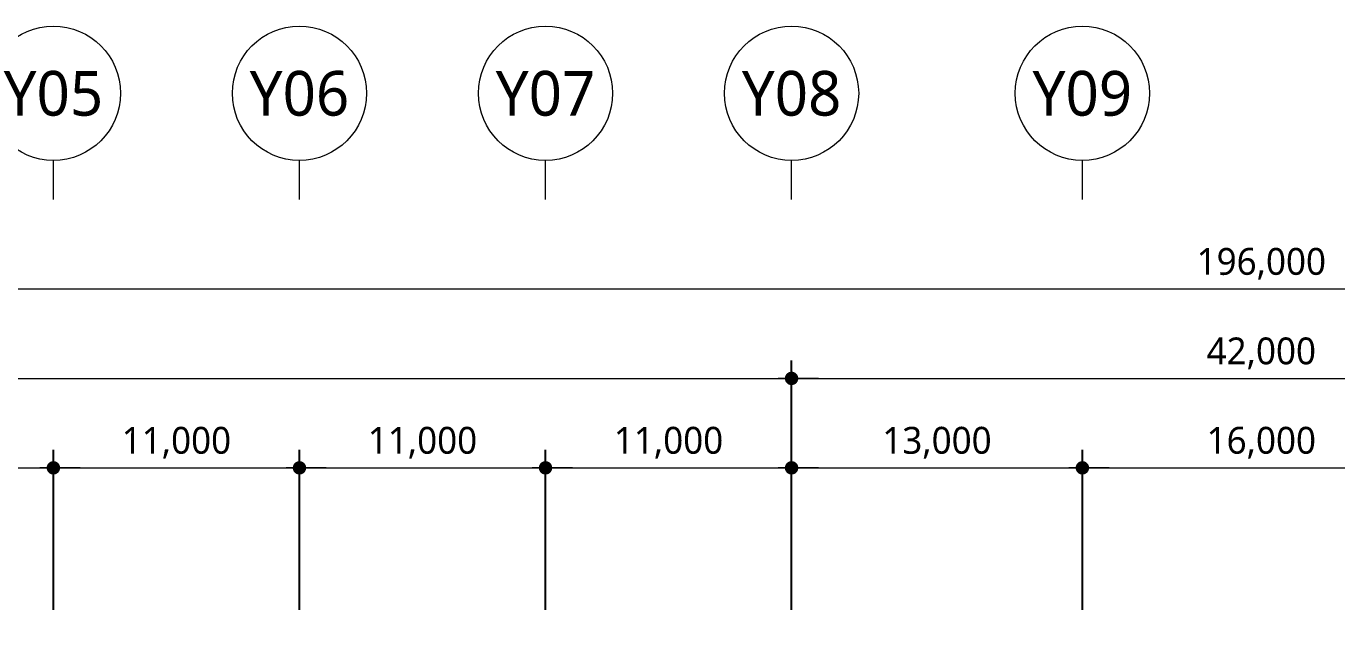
# Model space of a CAD drawing. Header units: millimetres. Extents: x 0 to 420000, y 0 to 297000.
# Drawn here: x 154798 to 213387, y 117000 to 143500 of the extents above; entities that cross this region are included whole.
import ezdxf
from ezdxf.enums import TextEntityAlignment as Align

# ---------------------------------------------------------------- set-up
doc = ezdxf.new("R2010")
doc.units = ezdxf.units.MM
doc.layers.get('Defpoints').update_dxf_attribs({"color": 140})
doc.layers.add('A-XXXX-NPLT', color=144, linetype='Continuous', lineweight=15, plot=False)
doc.styles.add('HY울릉도L', font='')
doc.styles.add('맑은고딕', font='')
doc.styles.get('HY울릉도L').set_extended_font_data('HYwulM')
doc.styles.get('맑은고딕').set_extended_font_data('Malgun Gothic')
doc.dimstyles.new('CDIM', dxfattribs={"dimtxt": 3, "dimasz": 1.5, "dimexe": 2, "dimexo": 1, "dimgap": 1, "dimtad": 1, "dimdec": 0, "dimrnd": 0.5, "dimzin": 0, "dimdsep": 32, "dimlunit": 6, "dimtxsty": 'HY울릉도L', "dimblk1": '_CIDOT', "dimblk2": '_CIDOT', "dimsah": 1, "dimcen": 5.5, "dimclrd": 2, "dimclre": 2, "dimclrt": 7, "dimadec": 0, "dimazin": 0, "dimtfac": 1, "dimtdec": 0, "dimtix": 1, "dimtmove": 2, "dimatfit": 1, "dimldrblk": '_CIDOT', "dimfxl": 1, "dimtolj": 1, "dimtzin": 0, "dimlwd": -1, "dimarcsym": 0})

# ---------------------------------------------------------------- blocks, each defined once
blk = doc.blocks.new('_CIDOT')
at = {"color": 0, "linetype": 'ByBlock'}
blk.add_line((2, 0), (-1, 0), dxfattribs=at)
at = {"color": 0, "linetype": 'ByBlock', "const_width": 0.5}
blk.add_lwpolyline([(-0.25, 0, 1), (0.25, 0, 1)], format="xyb", close=True, dxfattribs=at)
blk = doc.blocks.new('*D105')
at = {"layer": 'A-XXXX-NPLT', "lineweight": -2, "transparency": 16777216}
for p, q in [((145013, 117400), (145013, 124550)), ((156013, 117400), (156013, 124550))]:
    blk.add_line(p, q, dxfattribs=at)
at = {"layer": 'A-XXXX-NPLT', "transparency": 16777216}
blk.add_line((145613, 123750), (155413, 123750), dxfattribs=at)
at = {"layer": 'Defpoints', "color": 0, "transparency": 16777216}
for p in [(156013, 123750), (145013, 117000), (156013, 117000)]:
    blk.add_point(p, dxfattribs=at)
at = {"layer": 'A-XXXX-NPLT', "transparency": 16777216, "xscale": 600, "yscale": 600, "zscale": 600, "rotation": 180}
blk.add_blockref('_CIDOT', (145013, 123750), dxfattribs=at)
at = {"layer": 'A-XXXX-NPLT', "transparency": 16777216, "xscale": 600, "yscale": 600, "zscale": 600}
blk.add_blockref('_CIDOT', (156013, 123750), dxfattribs=at)
at = {"layer": 'A-XXXX-NPLT', "color": 3, "transparency": 16777216, "insert": (150513, 124874), "char_height": 1200, "attachment_point": 5, "style": '맑은고딕'}
blk.add_mtext('\\A1;11,000', dxfattribs=at)
blk = doc.blocks.new('*D106')
at = {"layer": 'A-XXXX-NPLT', "lineweight": -2, "transparency": 16777216}
for p, q in [((156013, 117400), (156013, 124550)), ((167013, 117400), (167013, 124550))]:
    blk.add_line(p, q, dxfattribs=at)
at = {"layer": 'A-XXXX-NPLT', "transparency": 16777216}
blk.add_line((156613, 123750), (166413, 123750), dxfattribs=at)
at = {"layer": 'Defpoints', "color": 0, "transparency": 16777216}
for p in [(167013, 123750), (156013, 117000), (167013, 117000)]:
    blk.add_point(p, dxfattribs=at)
at = {"layer": 'A-XXXX-NPLT', "transparency": 16777216, "xscale": 600, "yscale": 600, "zscale": 600, "rotation": 180}
blk.add_blockref('_CIDOT', (156013, 123750), dxfattribs=at)
at = {"layer": 'A-XXXX-NPLT', "transparency": 16777216, "xscale": 600, "yscale": 600, "zscale": 600}
blk.add_blockref('_CIDOT', (167013, 123750), dxfattribs=at)
at = {"layer": 'A-XXXX-NPLT', "color": 3, "transparency": 16777216, "insert": (161513, 124874), "char_height": 1200, "attachment_point": 5, "style": '맑은고딕'}
blk.add_mtext('\\A1;11,000', dxfattribs=at)
blk = doc.blocks.new('*D107')
at = {"layer": 'A-XXXX-NPLT', "lineweight": -2, "transparency": 16777216}
for p, q in [((167013, 117400), (167013, 124550)), ((178013, 117400), (178013, 124550))]:
    blk.add_line(p, q, dxfattribs=at)
at = {"layer": 'A-XXXX-NPLT', "transparency": 16777216}
blk.add_line((167613, 123750), (177413, 123750), dxfattribs=at)
at = {"layer": 'Defpoints', "color": 0, "transparency": 16777216}
for p in [(178013, 123750), (167013, 117000), (178013, 117000)]:
    blk.add_point(p, dxfattribs=at)
at = {"layer": 'A-XXXX-NPLT', "transparency": 16777216, "xscale": 600, "yscale": 600, "zscale": 600, "rotation": 180}
blk.add_blockref('_CIDOT', (167013, 123750), dxfattribs=at)
at = {"layer": 'A-XXXX-NPLT', "transparency": 16777216, "xscale": 600, "yscale": 600, "zscale": 600}
blk.add_blockref('_CIDOT', (178013, 123750), dxfattribs=at)
at = {"layer": 'A-XXXX-NPLT', "color": 3, "transparency": 16777216, "insert": (172513, 124874), "char_height": 1200, "attachment_point": 5, "style": '맑은고딕'}
blk.add_mtext('\\A1;11,000', dxfattribs=at)
blk = doc.blocks.new('*D108')
at = {"layer": 'A-XXXX-NPLT', "lineweight": -2, "transparency": 16777216}
for p, q in [((178013, 117400), (178013, 124550)), ((189013, 117400), (189013, 124550))]:
    blk.add_line(p, q, dxfattribs=at)
at = {"layer": 'A-XXXX-NPLT', "transparency": 16777216}
blk.add_line((178613, 123750), (188413, 123750), dxfattribs=at)
at = {"layer": 'Defpoints', "color": 0, "transparency": 16777216}
for p in [(189013, 123750), (178013, 117000), (189013, 117000)]:
    blk.add_point(p, dxfattribs=at)
at = {"layer": 'A-XXXX-NPLT', "transparency": 16777216, "xscale": 600, "yscale": 600, "zscale": 600, "rotation": 180}
blk.add_blockref('_CIDOT', (178013, 123750), dxfattribs=at)
at = {"layer": 'A-XXXX-NPLT', "transparency": 16777216, "xscale": 600, "yscale": 600, "zscale": 600}
blk.add_blockref('_CIDOT', (189013, 123750), dxfattribs=at)
at = {"layer": 'A-XXXX-NPLT', "color": 3, "transparency": 16777216, "insert": (183513, 124874), "char_height": 1200, "attachment_point": 5, "style": '맑은고딕'}
blk.add_mtext('\\A1;11,000', dxfattribs=at)
blk = doc.blocks.new('*D109')
at = {"layer": 'A-XXXX-NPLT', "lineweight": -2, "transparency": 16777216}
for p, q in [((189013, 117400), (189013, 124550)), ((202013, 117400), (202013, 124550))]:
    blk.add_line(p, q, dxfattribs=at)
at = {"layer": 'A-XXXX-NPLT', "transparency": 16777216}
blk.add_line((189613, 123750), (201413, 123750), dxfattribs=at)
at = {"layer": 'Defpoints', "color": 0, "transparency": 16777216}
for p in [(202013, 123750), (189013, 117000), (202013, 117000)]:
    blk.add_point(p, dxfattribs=at)
at = {"layer": 'A-XXXX-NPLT', "transparency": 16777216, "xscale": 600, "yscale": 600, "zscale": 600, "rotation": 180}
blk.add_blockref('_CIDOT', (189013, 123750), dxfattribs=at)
at = {"layer": 'A-XXXX-NPLT', "transparency": 16777216, "xscale": 600, "yscale": 600, "zscale": 600}
blk.add_blockref('_CIDOT', (202013, 123750), dxfattribs=at)
at = {"layer": 'A-XXXX-NPLT', "color": 3, "transparency": 16777216, "insert": (195513, 124874), "char_height": 1200, "attachment_point": 5, "style": '맑은고딕'}
blk.add_mtext('\\A1;13,000', dxfattribs=at)
blk = doc.blocks.new('*D110')
at = {"layer": 'A-XXXX-NPLT', "lineweight": -2, "transparency": 16777216}
for p, q in [((202013, 117400), (202013, 124550)), ((218013, 117400), (218013, 124550))]:
    blk.add_line(p, q, dxfattribs=at)
at = {"layer": 'A-XXXX-NPLT', "transparency": 16777216}
blk.add_line((202613, 123750), (217413, 123750), dxfattribs=at)
at = {"layer": 'Defpoints', "color": 0, "transparency": 16777216}
for p in [(218013, 123750), (202013, 117000), (218013, 117000)]:
    blk.add_point(p, dxfattribs=at)
at = {"layer": 'A-XXXX-NPLT', "transparency": 16777216, "xscale": 600, "yscale": 600, "zscale": 600, "rotation": 180}
blk.add_blockref('_CIDOT', (202013, 123750), dxfattribs=at)
at = {"layer": 'A-XXXX-NPLT', "transparency": 16777216, "xscale": 600, "yscale": 600, "zscale": 600}
blk.add_blockref('_CIDOT', (218013, 123750), dxfattribs=at)
at = {"layer": 'A-XXXX-NPLT', "color": 3, "transparency": 16777216, "insert": (210013, 124874), "char_height": 1200, "attachment_point": 5, "style": '맑은고딕'}
blk.add_mtext('\\A1;16,000', dxfattribs=at)
blk = doc.blocks.new('*D119')
at = {"layer": 'A-XXXX-NPLT', "lineweight": -2, "transparency": 16777216}
for p, q in [((112013, 117400), (112013, 128550)), ((189013, 117400), (189013, 128550))]:
    blk.add_line(p, q, dxfattribs=at)
at = {"layer": 'A-XXXX-NPLT', "transparency": 16777216}
blk.add_line((112613, 127750), (188413, 127750), dxfattribs=at)
at = {"layer": 'Defpoints', "color": 0, "transparency": 16777216}
for p in [(189013, 127750), (112013, 117000), (189013, 117000)]:
    blk.add_point(p, dxfattribs=at)
at = {"layer": 'A-XXXX-NPLT', "transparency": 16777216, "xscale": 600, "yscale": 600, "zscale": 600, "rotation": 180}
blk.add_blockref('_CIDOT', (112013, 127750), dxfattribs=at)
at = {"layer": 'A-XXXX-NPLT', "transparency": 16777216, "xscale": 600, "yscale": 600, "zscale": 600}
blk.add_blockref('_CIDOT', (189013, 127750), dxfattribs=at)
at = {"layer": 'A-XXXX-NPLT', "color": 3, "transparency": 16777216, "insert": (150513, 128871), "char_height": 1200, "attachment_point": 5, "style": '맑은고딕'}
blk.add_mtext('\\A1;77,000', dxfattribs=at)
blk = doc.blocks.new('*D120')
at = {"layer": 'A-XXXX-NPLT', "lineweight": -2, "transparency": 16777216}
for p, q in [((112013, 117400), (112013, 132550)), ((308013, 117400), (308013, 132550))]:
    blk.add_line(p, q, dxfattribs=at)
at = {"layer": 'A-XXXX-NPLT', "transparency": 16777216}
blk.add_line((112613, 131750), (307413, 131750), dxfattribs=at)
at = {"layer": 'Defpoints', "color": 0, "transparency": 16777216}
for p in [(308013, 131750), (112013, 117000), (308013, 117000)]:
    blk.add_point(p, dxfattribs=at)
at = {"layer": 'A-XXXX-NPLT', "transparency": 16777216, "xscale": 600, "yscale": 600, "zscale": 600, "rotation": 180}
blk.add_blockref('_CIDOT', (112013, 131750), dxfattribs=at)
at = {"layer": 'A-XXXX-NPLT', "transparency": 16777216, "xscale": 600, "yscale": 600, "zscale": 600}
blk.add_blockref('_CIDOT', (308013, 131750), dxfattribs=at)
at = {"layer": 'A-XXXX-NPLT', "color": 3, "transparency": 16777216, "insert": (210013, 132874), "char_height": 1200, "attachment_point": 5, "style": '맑은고딕'}
blk.add_mtext('\\A1;196,000', dxfattribs=at)
blk = doc.blocks.new('*D122')
at = {"layer": 'A-XXXX-NPLT', "lineweight": -2, "transparency": 16777216}
for p, q in [((189013, 117400), (189013, 128550)), ((231013, 117400), (231013, 128550))]:
    blk.add_line(p, q, dxfattribs=at)
at = {"layer": 'A-XXXX-NPLT', "transparency": 16777216}
blk.add_line((189613, 127750), (230413, 127750), dxfattribs=at)
at = {"layer": 'Defpoints', "color": 0, "transparency": 16777216}
for p in [(231013, 127750), (189013, 117000), (231013, 117000)]:
    blk.add_point(p, dxfattribs=at)
at = {"layer": 'A-XXXX-NPLT', "transparency": 16777216, "xscale": 600, "yscale": 600, "zscale": 600, "rotation": 180}
blk.add_blockref('_CIDOT', (189013, 127750), dxfattribs=at)
at = {"layer": 'A-XXXX-NPLT', "transparency": 16777216, "xscale": 600, "yscale": 600, "zscale": 600}
blk.add_blockref('_CIDOT', (231013, 127750), dxfattribs=at)
at = {"layer": 'A-XXXX-NPLT', "color": 3, "transparency": 16777216, "insert": (210013, 128871), "char_height": 1200, "attachment_point": 5, "style": '맑은고딕'}
blk.add_mtext('\\A1;42,000', dxfattribs=at)

msp = doc.modelspace()

# ---------------------------------------------------------------- linework, layer by layer
at = {"layer": 'A-XXXX-NPLT'}
for p, q in [((156012.5, 135750), (156012.5, 137500)), ((167012.5, 135750), (167012.5, 137500)), ((178012.5, 135750), (178012.5, 137500)), ((189012.5, 135750), (189012.5, 137500)), ((202012.5, 135750), (202012.5, 137500))]:
    msp.add_line(p, q, dxfattribs=at)
for centre in [(156012.5, 140500), (167012.5, 140500), (178012.5, 140500), (189012.5, 140500), (202012.5, 140500)]:
    msp.add_circle(centre, 3000, dxfattribs=at)

# ---------------------------------------------------------------- texts
at = {"layer": 'A-XXXX-NPLT', "style": '맑은고딕'}
for s, p in [('Y05', (156012.5, 140500)), ('Y06', (167012.5, 140500)), ('Y07', (178012.5, 140500)), ('Y08', (189012.5, 140500)), ('Y09', (202012.5, 140500))]:
    msp.add_text(s, height=2000, dxfattribs=at).set_placement(p, align=Align.MIDDLE)

# ---------------------------------------------------------------- dimensions: what is measured, and where the dimension line sits
at = {"layer": 'A-XXXX-NPLT'}
for p1, p2, distance, picture, middle in [((112012.5, 117000), (308012.5, 117000), 14750, '*D120', (210012.5, 132873.9)), ((112012.5, 117000), (189012.5, 117000), 10750, '*D119', (150512.5, 128870.7)), ((189012.5, 117000), (231012.5, 117000), 10750, '*D122', (210012.5, 128870.7)), ((145012.5, 117000), (156012.5, 117000), 6750, '*D105', (150512.5, 124873.9)), ((156012.5, 117000), (167012.5, 117000), 6750, '*D106', (161512.5, 124873.9)), ((167012.5, 117000), (178012.5, 117000), 6750, '*D107', (172512.5, 124873.9)), ((178012.5, 117000), (189012.5, 117000), 6750, '*D108', (183512.5, 124873.9)), ((189012.5, 117000), (202012.5, 117000), 6750, '*D109', (195512.5, 124873.9)), ((202012.5, 117000), (218012.5, 117000), 6750, '*D110', (210012.5, 124873.9))]:
    dim = msp.add_aligned_dim(p1=p1, p2=p2, distance=distance, dimstyle='CDIM', override={"dimscale": 400, "dimtxsty": '맑은고딕', "dimclrd": 256, "dimclre": 256, "dimclrt": 3}, dxfattribs=at)
    dim.commit()
    dim.dimension.update_dxf_attribs({"geometry": picture, "text_midpoint": middle})

doc.saveas('drawing.dxf')
